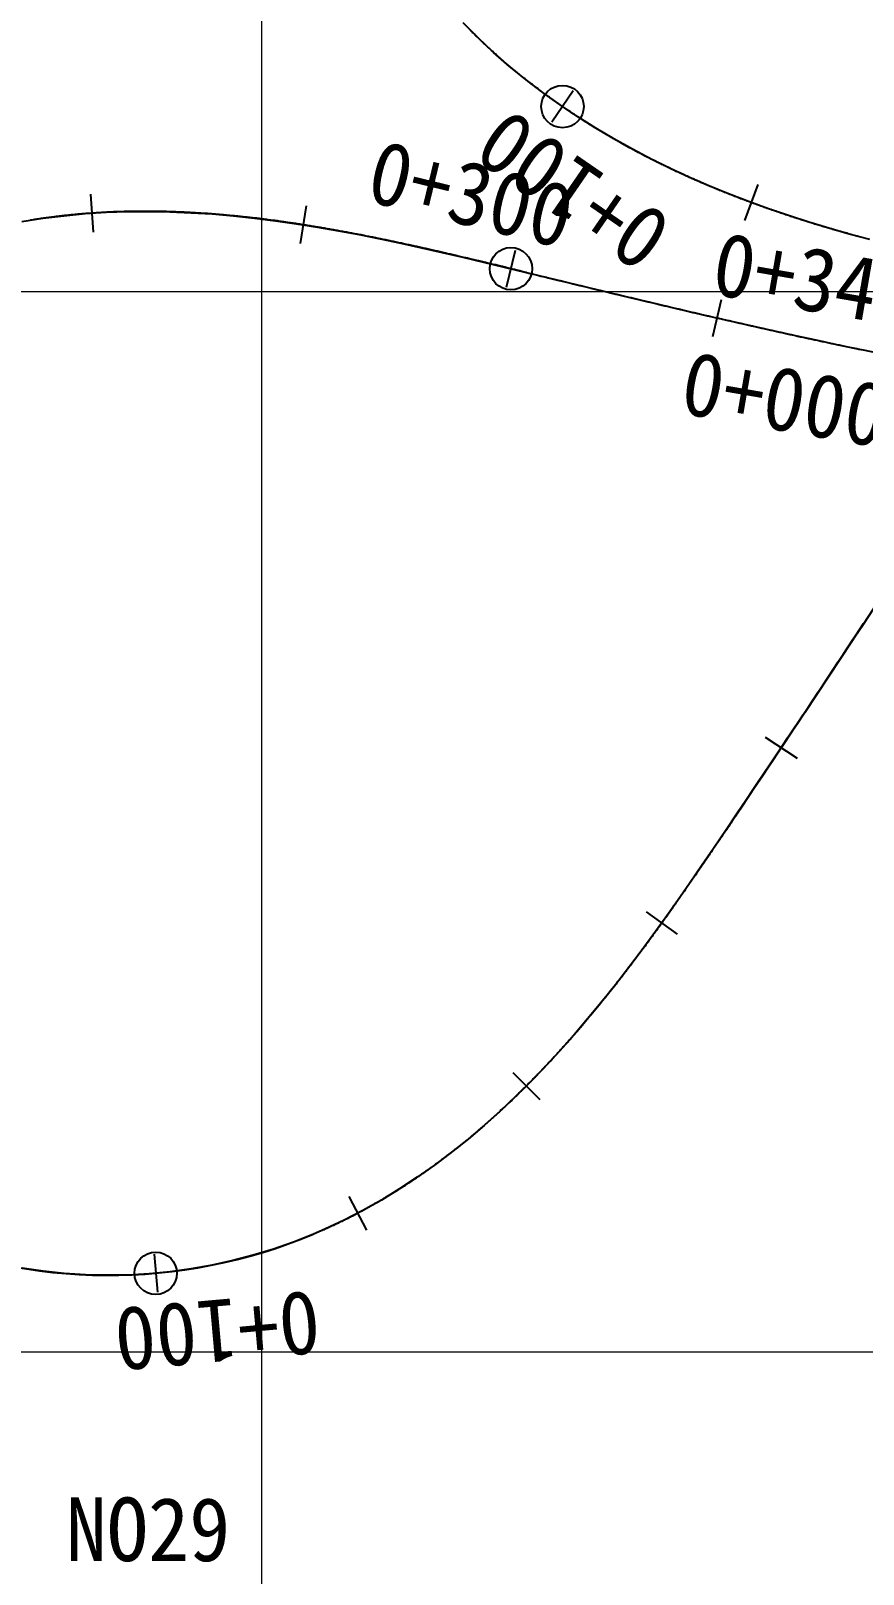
# Model space of a CAD drawing. Header units: metres. Extents: x 219215 to 220758, y 221330 to 222332.
# Drawn here: x 219493.9 to 219572.4, y 221782.7 to 221928.2 of the extents above; entities that cross this region are included whole.
import ezdxf
from ezdxf.enums import TextEntityAlignment as Align

# ---------------------------------------------------------------- set-up
doc = ezdxf.new("R2010")
doc.units = ezdxf.units.M
for name, color, linetype in [('CA-ALGN-CNTL', 2, 'Continuous'), ('CA-ALGN-STSM', 2, 'Continuous'), ('CA-ALGN-TEXT', 3, 'Continuous'), ('CV-GRID-LINE', 1, 'Continuous'), ('CV-SURV-TEXT', 3, 'Continuous')]:
    doc.layers.add(name, color=color, linetype=linetype)
doc.styles.add('GTXT', font='DotumChe.ttf')
doc.styles.add('Han_Romanstyle', font='DotumChe.ttf')

# ---------------------------------------------------------------- blocks, each defined once
blk = doc.blocks.new('CASTAMS')
blk.add_line((0, -1.5), (0, 1.5))
at = {"style": 'GTXT', "flags": 1}
for tag, p in [('STA_DST', (0, -3.62)), ('XSEC_DAT', (0, -6.85))]:
    blk.add_attdef(tag, text='', height=2.5, dxfattribs=at).set_placement(p, align=Align.MIDDLE)

msp = doc.modelspace()

# ---------------------------------------------------------------- linework, layer by layer
at = {"layer": 'CA-ALGN-CNTL'}
for points in [[(219573.03, 221908.52), (219571.1, 221909.04), (219569.18, 221909.59), (219567.27, 221910.17), (219565.36, 221910.78), (219563.47, 221911.42), (219561.59, 221912.1), (219559.72, 221912.82), (219557.87, 221913.58), (219556.04, 221914.38), (219554.22, 221915.22), (219552.43, 221916.1), (219550.66, 221917.03), (219548.91, 221918.01), (219547.19, 221919.03), (219545.5, 221920.09), (219543.84, 221921.21), (219542.21, 221922.37), (219540.62, 221923.59), (219539.07, 221924.85), (219537.57, 221926.17), (219536.1, 221927.53), (219534.69, 221928.94)], [(219572.43, 221908.68), (219572.31, 221908.71), (219572.19, 221908.74), (219572.07, 221908.78), (219571.95, 221908.81), (219571.83, 221908.84), (219571.71, 221908.87), (219571.59, 221908.91), (219571.47, 221908.94), (219571.35, 221908.97), (219571.23, 221909.01), (219571.11, 221909.04), (219570.98, 221909.07), (219570.86, 221909.11), (219570.74, 221909.14), (219570.62, 221909.17), (219570.5, 221909.21), (219570.38, 221909.24), (219570.26, 221909.28), (219570.14, 221909.31), (219570.02, 221909.34), (219569.9, 221909.38), (219569.78, 221909.41), (219569.66, 221909.45), (219569.54, 221909.48), (219569.42, 221909.52), (219569.3, 221909.55), (219569.18, 221909.59), (219569.06, 221909.62), (219568.94, 221909.66), (219568.82, 221909.69), (219568.7, 221909.73), (219568.58, 221909.76), (219568.46, 221909.8), (219568.34, 221909.84), (219568.22, 221909.87), (219568.1, 221909.91), (219567.98, 221909.95), (219567.86, 221909.98), (219567.75, 221910.02), (219567.63, 221910.05), (219567.51, 221910.09), (219567.39, 221910.13), (219567.27, 221910.17), (219567.15, 221910.2), (219567.03, 221910.24), (219566.91, 221910.28), (219566.79, 221910.32), (219566.67, 221910.35), (219566.55, 221910.39), (219566.43, 221910.43), (219566.31, 221910.47), (219566.2, 221910.51), (219566.08, 221910.54), (219565.96, 221910.58), (219565.84, 221910.62), (219565.72, 221910.66), (219565.6, 221910.7), (219565.48, 221910.74), (219565.36, 221910.78), (219565.24, 221910.82), (219565.13, 221910.86), (219565.01, 221910.9), (219564.89, 221910.94), (219564.77, 221910.98), (219564.65, 221911.02), (219564.53, 221911.06), (219564.42, 221911.1), (219564.3, 221911.14), (219564.18, 221911.18), (219564.06, 221911.22), (219563.94, 221911.26), (219563.82, 221911.3), (219563.71, 221911.34), (219563.59, 221911.38), (219563.47, 221911.42), (219563.35, 221911.46), (219563.23, 221911.51), (219563.12, 221911.55), (219563, 221911.59), (219562.88, 221911.63), (219562.76, 221911.67), (219562.65, 221911.72), (219562.53, 221911.76), (219562.41, 221911.8), (219562.29, 221911.84), (219562.18, 221911.89), (219562.06, 221911.93), (219561.94, 221911.97), (219561.82, 221912.02), (219561.71, 221912.06), (219561.59, 221912.1), (219561.47, 221912.15), (219561.36, 221912.19), (219561.24, 221912.24), (219561.12, 221912.28), (219561.01, 221912.33), (219560.89, 221912.37), (219560.77, 221912.41), (219560.66, 221912.46), (219560.54, 221912.5), (219560.42, 221912.55), (219560.31, 221912.59), (219560.19, 221912.64), (219560.07, 221912.69), (219559.96, 221912.73), (219559.84, 221912.78), (219559.72, 221912.82), (219559.61, 221912.87), (219559.49, 221912.92), (219559.38, 221912.96), (219559.26, 221913.01), (219559.14, 221913.06), (219559.03, 221913.1), (219558.91, 221913.15), (219558.8, 221913.2), (219558.68, 221913.25), (219558.57, 221913.29), (219558.45, 221913.34), (219558.33, 221913.39), (219558.22, 221913.44), (219558.1, 221913.48), (219557.99, 221913.53), (219557.87, 221913.58), (219557.76, 221913.63), (219557.64, 221913.68), (219557.53, 221913.73), (219557.41, 221913.78), (219557.3, 221913.83), (219557.18, 221913.88), (219557.07, 221913.93), (219556.95, 221913.98), (219556.84, 221914.03), (219556.73, 221914.08), (219556.61, 221914.13), (219556.5, 221914.18), (219556.38, 221914.23), (219556.27, 221914.28), (219556.15, 221914.33), (219556.04, 221914.38), (219555.93, 221914.43), (219555.81, 221914.48), (219555.7, 221914.53), (219555.58, 221914.59), (219555.47, 221914.64), (219555.36, 221914.69), (219555.24, 221914.74), (219555.13, 221914.8), (219555.02, 221914.85), (219554.9, 221914.9), (219554.79, 221914.95), (219554.68, 221915.01), (219554.56, 221915.06), (219554.45, 221915.11), (219554.34, 221915.17), (219554.23, 221915.22), (219554.11, 221915.27), (219554, 221915.33), (219553.89, 221915.38), (219553.77, 221915.44), (219553.66, 221915.49), (219553.55, 221915.55), (219553.44, 221915.6), (219553.33, 221915.66), (219553.21, 221915.71), (219553.1, 221915.77), (219552.99, 221915.82), (219552.88, 221915.88), (219552.77, 221915.94), (219552.65, 221915.99), (219552.54, 221916.05), (219552.43, 221916.1), (219552.32, 221916.16), (219552.21, 221916.22), (219552.1, 221916.27), (219551.99, 221916.33), (219551.87, 221916.39), (219551.76, 221916.45), (219551.65, 221916.5), (219551.54, 221916.56), (219551.43, 221916.62), (219551.32, 221916.68), (219551.21, 221916.74), (219551.1, 221916.8), (219550.99, 221916.85), (219550.88, 221916.91), (219550.77, 221916.97), (219550.66, 221917.03), (219550.55, 221917.09), (219550.44, 221917.15), (219550.33, 221917.21), (219550.22, 221917.27), (219550.11, 221917.33), (219550, 221917.39), (219549.89, 221917.45), (219549.78, 221917.51), (219549.67, 221917.57), (219549.56, 221917.64), (219549.46, 221917.7), (219549.35, 221917.76), (219549.24, 221917.82), (219549.13, 221917.88), (219549.02, 221917.94), (219548.91, 221918.01), (219548.8, 221918.07), (219548.7, 221918.13), (219548.59, 221918.19), (219548.48, 221918.26), (219548.37, 221918.32), (219548.26, 221918.38), (219548.16, 221918.45), (219548.05, 221918.51), (219547.94, 221918.57), (219547.83, 221918.64), (219547.73, 221918.7), (219547.62, 221918.77), (219547.51, 221918.83), (219547.41, 221918.9), (219547.3, 221918.96), (219547.19, 221919.03), (219547.09, 221919.09), (219546.98, 221919.16), (219546.87, 221919.22), (219546.77, 221919.29), (219546.66, 221919.35), (219546.55, 221919.42), (219546.45, 221919.49), (219546.34, 221919.55), (219546.24, 221919.62), (219546.13, 221919.69), (219546.03, 221919.75), (219545.92, 221919.82), (219545.82, 221919.89), (219545.71, 221919.96), (219545.61, 221920.03), (219545.5, 221920.09), (219545.4, 221920.16), (219545.29, 221920.23), (219545.19, 221920.3), (219545.08, 221920.37), (219544.98, 221920.44), (219544.88, 221920.51), (219544.77, 221920.58), (219544.67, 221920.65), (219544.56, 221920.72), (219544.46, 221920.79), (219544.36, 221920.86), (219544.25, 221920.93), (219544.15, 221921), (219544.05, 221921.07), (219543.94, 221921.14), (219543.84, 221921.21), (219543.74, 221921.28), (219543.64, 221921.35), (219543.53, 221921.42), (219543.43, 221921.5), (219543.33, 221921.57), (219543.23, 221921.64), (219543.13, 221921.71), (219543.02, 221921.79), (219542.92, 221921.86), (219542.82, 221921.93), (219542.72, 221922), (219542.62, 221922.08), (219542.52, 221922.15), (219542.42, 221922.23), (219542.32, 221922.3), (219542.22, 221922.37), (219542.12, 221922.45), (219542.02, 221922.52), (219541.92, 221922.6), (219541.82, 221922.67), (219541.72, 221922.75), (219541.62, 221922.82), (219541.52, 221922.9), (219541.42, 221922.98), (219541.32, 221923.05), (219541.22, 221923.13), (219541.12, 221923.2), (219541.02, 221923.28), (219540.92, 221923.36), (219540.82, 221923.43), (219540.73, 221923.51), (219540.63, 221923.59), (219540.53, 221923.67), (219540.43, 221923.74), (219540.33, 221923.82), (219540.24, 221923.9), (219540.14, 221923.98), (219540.04, 221924.06), (219539.94, 221924.14), (219539.85, 221924.21), (219539.75, 221924.29), (219539.65, 221924.37), (219539.56, 221924.45), (219539.46, 221924.53), (219539.36, 221924.61), (219539.27, 221924.69), (219539.17, 221924.77), (219539.08, 221924.85), (219538.98, 221924.93), (219538.89, 221925.01), (219538.79, 221925.1), (219538.7, 221925.18), (219538.6, 221925.26), (219538.51, 221925.34), (219538.41, 221925.42), (219538.32, 221925.5), (219538.22, 221925.59), (219538.13, 221925.67), (219538.04, 221925.75), (219537.94, 221925.83), (219537.85, 221925.92), (219537.76, 221926), (219537.66, 221926.08), (219537.57, 221926.17), (219537.48, 221926.25), (219537.38, 221926.33), (219537.29, 221926.42), (219537.2, 221926.5), (219537.11, 221926.59), (219537.02, 221926.67), (219536.92, 221926.76), (219536.83, 221926.84), (219536.74, 221926.93), (219536.65, 221927.01), (219536.56, 221927.1), (219536.47, 221927.18), (219536.38, 221927.27), (219536.29, 221927.36), (219536.2, 221927.44), (219536.11, 221927.53), (219536.02, 221927.62), (219535.93, 221927.7), (219535.84, 221927.79), (219535.75, 221927.88), (219535.66, 221927.97), (219535.57, 221928.05), (219535.48, 221928.14), (219535.39, 221928.23)], [(219493.1, 221910.21), (219495.08, 221910.52), (219497.06, 221910.77), (219499.05, 221910.96), (219501.05, 221911.09), (219503.05, 221911.16), (219505.05, 221911.17), (219507.05, 221911.14), (219509.04, 221911.05), (219511.04, 221910.93), (219513.03, 221910.75), (219515.02, 221910.54), (219517.01, 221910.29), (219518.98, 221910.01), (219520.96, 221909.69), (219522.93, 221909.35), (219524.9, 221908.98), (219526.86, 221908.59), (219528.81, 221908.18), (219530.77, 221907.75), (219532.72, 221907.31), (219534.67, 221906.85), (219536.61, 221906.39), (219538.56, 221905.92), (219540.5, 221905.45), (219540.68, 221905.41), (219542.62, 221904.94), (219544.56, 221904.47), (219546.51, 221904), (219548.45, 221903.53), (219550.4, 221903.06), (219552.34, 221902.6), (219554.29, 221902.14), (219556.24, 221901.68), (219558.18, 221901.23), (219560.13, 221900.78), (219562.08, 221900.34), (219564.03, 221899.9), (219565.99, 221899.47), (219567.94, 221899.05), (219569.9, 221898.63), (219571.86, 221898.22), (219572.4, 221898.11), (219574.36, 221897.71)], [(219540.68, 221905.41), (219540.33, 221905.49), (219540.03, 221905.57), (219539.77, 221905.63), (219539.53, 221905.69), (219539.32, 221905.74), (219539.14, 221905.78), (219538.97, 221905.82), (219538.81, 221905.86), (219538.66, 221905.9), (219538.52, 221905.93), (219538.39, 221905.97), (219538.26, 221906), (219538.13, 221906.03), (219538, 221906.06), (219537.88, 221906.09), (219537.76, 221906.12), (219537.64, 221906.15), (219537.52, 221906.18), (219537.4, 221906.2), (219537.27, 221906.23), (219537.15, 221906.26), (219537.03, 221906.29), (219536.91, 221906.32), (219536.79, 221906.35), (219536.67, 221906.38), (219536.54, 221906.41), (219536.42, 221906.44), (219536.3, 221906.47), (219536.18, 221906.5), (219536.06, 221906.52), (219535.94, 221906.55), (219535.81, 221906.58), (219535.69, 221906.61), (219535.57, 221906.64), (219535.45, 221906.67), (219535.33, 221906.7), (219535.21, 221906.73), (219535.09, 221906.76), (219534.96, 221906.78), (219534.84, 221906.81), (219534.72, 221906.84), (219534.6, 221906.87), (219534.48, 221906.9), (219534.36, 221906.93), (219534.23, 221906.96), (219534.11, 221906.98), (219533.99, 221907.01), (219533.87, 221907.04), (219533.75, 221907.07), (219533.62, 221907.1), (219533.5, 221907.13), (219533.38, 221907.15), (219533.26, 221907.18), (219533.14, 221907.21), (219533.02, 221907.24), (219532.89, 221907.27), (219532.77, 221907.3), (219532.65, 221907.32), (219532.53, 221907.35), (219532.41, 221907.38), (219532.28, 221907.41), (219532.16, 221907.43), (219532.04, 221907.46), (219531.92, 221907.49), (219531.8, 221907.52), (219531.68, 221907.55), (219531.55, 221907.57), (219531.43, 221907.6), (219531.31, 221907.63), (219531.19, 221907.66), (219531.07, 221907.68), (219530.94, 221907.71), (219530.82, 221907.74), (219530.7, 221907.76), (219530.58, 221907.79), (219530.46, 221907.82), (219530.33, 221907.85), (219530.21, 221907.87), (219530.09, 221907.9), (219529.97, 221907.93), (219529.85, 221907.95), (219529.72, 221907.98), (219529.6, 221908.01), (219529.48, 221908.03), (219529.36, 221908.06), (219529.23, 221908.09), (219529.11, 221908.11), (219528.99, 221908.14), (219528.87, 221908.17), (219528.75, 221908.19), (219528.62, 221908.22), (219528.5, 221908.24), (219528.38, 221908.27), (219528.26, 221908.3), (219528.13, 221908.32), (219528.01, 221908.35), (219527.89, 221908.37), (219527.77, 221908.4), (219527.65, 221908.43), (219527.52, 221908.45), (219527.4, 221908.48), (219527.28, 221908.5), (219527.16, 221908.53), (219527.03, 221908.55), (219526.91, 221908.58), (219526.79, 221908.6), (219526.67, 221908.63), (219526.54, 221908.65), (219526.42, 221908.68), (219526.3, 221908.7), (219526.18, 221908.73), (219526.05, 221908.75), (219525.93, 221908.78), (219525.81, 221908.8), (219525.69, 221908.82), (219525.56, 221908.85), (219525.44, 221908.87), (219525.32, 221908.9), (219525.2, 221908.92), (219525.07, 221908.95), (219524.95, 221908.97), (219524.83, 221908.99), (219524.7, 221909.02), (219524.58, 221909.04), (219524.46, 221909.06), (219524.34, 221909.09), (219524.21, 221909.11), (219524.09, 221909.13), (219523.97, 221909.16), (219523.84, 221909.18), (219523.72, 221909.2), (219523.6, 221909.23), (219523.48, 221909.25), (219523.35, 221909.27), (219523.23, 221909.29), (219523.11, 221909.32), (219522.98, 221909.34), (219522.86, 221909.36), (219522.74, 221909.38), (219522.62, 221909.4), (219522.49, 221909.43), (219522.37, 221909.45), (219522.25, 221909.47), (219522.12, 221909.49), (219522, 221909.51), (219521.88, 221909.53), (219521.75, 221909.56), (219521.63, 221909.58), (219521.51, 221909.6), (219521.38, 221909.62), (219521.26, 221909.64), (219521.14, 221909.66), (219521.01, 221909.68), (219520.89, 221909.7), (219520.77, 221909.72), (219520.64, 221909.74), (219520.52, 221909.76), (219520.4, 221909.78), (219520.27, 221909.8), (219520.15, 221909.82), (219520.03, 221909.84), (219519.9, 221909.86), (219519.78, 221909.88), (219519.66, 221909.9), (219519.53, 221909.92), (219519.41, 221909.94), (219519.29, 221909.96), (219519.16, 221909.98), (219519.04, 221910), (219518.92, 221910.02), (219518.79, 221910.03), (219518.67, 221910.05), (219518.54, 221910.07), (219518.42, 221910.09), (219518.3, 221910.11), (219518.17, 221910.13), (219518.05, 221910.14), (219517.93, 221910.16), (219517.8, 221910.18), (219517.68, 221910.2), (219517.55, 221910.21), (219517.43, 221910.23), (219517.31, 221910.25), (219517.18, 221910.27), (219517.06, 221910.28), (219516.94, 221910.3), (219516.81, 221910.32), (219516.69, 221910.33), (219516.56, 221910.35), (219516.44, 221910.36), (219516.32, 221910.38), (219516.19, 221910.4), (219516.07, 221910.41), (219515.94, 221910.43), (219515.82, 221910.44), (219515.7, 221910.46), (219515.57, 221910.47), (219515.45, 221910.49), (219515.32, 221910.5), (219515.2, 221910.52), (219515.08, 221910.53), (219514.95, 221910.55), (219514.83, 221910.56), (219514.7, 221910.58), (219514.58, 221910.59), (219514.45, 221910.6), (219514.33, 221910.62), (219514.21, 221910.63), (219514.08, 221910.64), (219513.96, 221910.66), (219513.83, 221910.67), (219513.71, 221910.68), (219513.58, 221910.7), (219513.46, 221910.71), (219513.34, 221910.72), (219513.21, 221910.73), (219513.09, 221910.75), (219512.96, 221910.76), (219512.84, 221910.77), (219512.71, 221910.78), (219512.59, 221910.79), (219512.46, 221910.8), (219512.34, 221910.82), (219512.22, 221910.83), (219512.09, 221910.84), (219511.97, 221910.85), (219511.84, 221910.86), (219511.72, 221910.87), (219511.59, 221910.88), (219511.47, 221910.89), (219511.34, 221910.9), (219511.22, 221910.91), (219511.09, 221910.92), (219510.97, 221910.93), (219510.85, 221910.94), (219510.72, 221910.95), (219510.6, 221910.96), (219510.47, 221910.96), (219510.35, 221910.97), (219510.22, 221910.98), (219510.1, 221910.99), (219509.97, 221911), (219509.85, 221911.01), (219509.72, 221911.01), (219509.6, 221911.02), (219509.47, 221911.03), (219509.35, 221911.04), (219509.22, 221911.04), (219509.1, 221911.05), (219508.97, 221911.06), (219508.85, 221911.06), (219508.72, 221911.07), (219508.6, 221911.08), (219508.47, 221911.08), (219508.35, 221911.09), (219508.22, 221911.09), (219508.1, 221911.1), (219507.98, 221911.1), (219507.85, 221911.11), (219507.73, 221911.11), (219507.6, 221911.12), (219507.48, 221911.12), (219507.35, 221911.13), (219507.23, 221911.13), (219507.1, 221911.13), (219506.98, 221911.14), (219506.85, 221911.14), (219506.73, 221911.15), (219506.6, 221911.15), (219506.48, 221911.15), (219506.35, 221911.15), (219506.23, 221911.16), (219506.1, 221911.16), (219505.98, 221911.16), (219505.85, 221911.16), (219505.73, 221911.17), (219505.6, 221911.17), (219505.48, 221911.17), (219505.35, 221911.17), (219505.23, 221911.17), (219505.1, 221911.17), (219504.98, 221911.17), (219504.85, 221911.17), (219504.73, 221911.17), (219504.6, 221911.17), (219504.48, 221911.17), (219504.35, 221911.17), (219504.23, 221911.17), (219504.1, 221911.17), (219503.98, 221911.17), (219503.85, 221911.17), (219503.73, 221911.17), (219503.6, 221911.17), (219503.48, 221911.16), (219503.35, 221911.16), (219503.23, 221911.16), (219503.1, 221911.16), (219502.98, 221911.15), (219502.85, 221911.15), (219502.73, 221911.15), (219502.6, 221911.14), (219502.48, 221911.14), (219502.35, 221911.14), (219502.23, 221911.13), (219502.1, 221911.13), (219501.98, 221911.12), (219501.85, 221911.12), (219501.73, 221911.12), (219501.6, 221911.11), (219501.48, 221911.1), (219501.35, 221911.1), (219501.23, 221911.09), (219501.1, 221911.09), (219500.98, 221911.08), (219500.85, 221911.07), (219500.73, 221911.07), (219500.6, 221911.06), (219500.48, 221911.05), (219500.35, 221911.05), (219500.23, 221911.04), (219500.1, 221911.03), (219499.98, 221911.02), (219499.85, 221911.02), (219499.73, 221911.01), (219499.61, 221911), (219499.48, 221910.99), (219499.36, 221910.98), (219499.23, 221910.97), (219499.11, 221910.96), (219498.98, 221910.95), (219498.86, 221910.94), (219498.73, 221910.93), (219498.61, 221910.92), (219498.48, 221910.91), (219498.36, 221910.9), (219498.23, 221910.89), (219498.11, 221910.88), (219497.99, 221910.86), (219497.86, 221910.85), (219497.74, 221910.84), (219497.61, 221910.83), (219497.49, 221910.81), (219497.36, 221910.8), (219497.24, 221910.79), (219497.12, 221910.78), (219496.99, 221910.76), (219496.87, 221910.75), (219496.74, 221910.73), (219496.62, 221910.72), (219496.49, 221910.7), (219496.37, 221910.69), (219496.25, 221910.67), (219496.12, 221910.66), (219496, 221910.64), (219495.87, 221910.63), (219495.75, 221910.61), (219495.63, 221910.59), (219495.5, 221910.58), (219495.38, 221910.56), (219495.25, 221910.54), (219495.13, 221910.53), (219495.01, 221910.51), (219494.88, 221910.49), (219494.76, 221910.47), (219494.64, 221910.45), (219494.51, 221910.44), (219494.39, 221910.42), (219494.27, 221910.4), (219494.14, 221910.38), (219494.02, 221910.36), (219493.9, 221910.34)], [(219540.68, 221905.41), (219541.02, 221905.33), (219541.32, 221905.25), (219541.59, 221905.19), (219541.82, 221905.13), (219542.03, 221905.08), (219542.21, 221905.04), (219542.38, 221905), (219542.54, 221904.96), (219542.69, 221904.92), (219542.83, 221904.89), (219542.96, 221904.86), (219543.1, 221904.82), (219543.22, 221904.79), (219543.35, 221904.76), (219543.47, 221904.73), (219543.59, 221904.7), (219543.71, 221904.67), (219543.83, 221904.65), (219543.96, 221904.62), (219544.08, 221904.59), (219544.2, 221904.56), (219544.32, 221904.53), (219544.44, 221904.5), (219544.56, 221904.47), (219544.68, 221904.44), (219544.81, 221904.41), (219544.93, 221904.38), (219545.05, 221904.35), (219545.17, 221904.32), (219545.29, 221904.29), (219545.41, 221904.26), (219545.54, 221904.23), (219545.66, 221904.2), (219545.78, 221904.18), (219545.9, 221904.15), (219546.02, 221904.12), (219546.14, 221904.09), (219546.26, 221904.06), (219546.39, 221904.03), (219546.51, 221904), (219546.63, 221903.97), (219546.75, 221903.94), (219546.87, 221903.91), (219546.99, 221903.88), (219547.11, 221903.85), (219547.24, 221903.82), (219547.36, 221903.79), (219547.48, 221903.76), (219547.6, 221903.74), (219547.72, 221903.71), (219547.84, 221903.68), (219547.97, 221903.65), (219548.09, 221903.62), (219548.21, 221903.59), (219548.33, 221903.56), (219548.45, 221903.53), (219548.57, 221903.5), (219548.69, 221903.47), (219548.82, 221903.44), (219548.94, 221903.41), (219549.06, 221903.38), (219549.18, 221903.36), (219549.3, 221903.33), (219549.42, 221903.3), (219549.55, 221903.27), (219549.67, 221903.24), (219549.79, 221903.21), (219549.91, 221903.18), (219550.03, 221903.15), (219550.15, 221903.12), (219550.28, 221903.09), (219550.4, 221903.06), (219550.52, 221903.04), (219550.64, 221903.01), (219550.76, 221902.98), (219550.88, 221902.95), (219551, 221902.92), (219551.13, 221902.89), (219551.25, 221902.86), (219551.37, 221902.83), (219551.49, 221902.8), (219551.61, 221902.77), (219551.73, 221902.75), (219551.86, 221902.72), (219551.98, 221902.69), (219552.1, 221902.66), (219552.22, 221902.63), (219552.34, 221902.6), (219552.46, 221902.57), (219552.59, 221902.54), (219552.71, 221902.51), (219552.83, 221902.49), (219552.95, 221902.46), (219553.07, 221902.43), (219553.19, 221902.4), (219553.32, 221902.37), (219553.44, 221902.34), (219553.56, 221902.31), (219553.68, 221902.28), (219553.8, 221902.26), (219553.92, 221902.23), (219554.05, 221902.2), (219554.17, 221902.17), (219554.29, 221902.14), (219554.41, 221902.11), (219554.53, 221902.08), (219554.65, 221902.05), (219554.78, 221902.03), (219554.9, 221902), (219555.02, 221901.97), (219555.14, 221901.94), (219555.26, 221901.91), (219555.38, 221901.88), (219555.51, 221901.85), (219555.63, 221901.83), (219555.75, 221901.8), (219555.87, 221901.77), (219555.99, 221901.74), (219556.11, 221901.71), (219556.24, 221901.68), (219556.36, 221901.65), (219556.48, 221901.63), (219556.6, 221901.6), (219556.72, 221901.57), (219556.84, 221901.54), (219556.97, 221901.51), (219557.09, 221901.48), (219557.21, 221901.46), (219557.33, 221901.43), (219557.45, 221901.4), (219557.57, 221901.37), (219557.7, 221901.34), (219557.82, 221901.31), (219557.94, 221901.29), (219558.06, 221901.26), (219558.18, 221901.23), (219558.31, 221901.2), (219558.43, 221901.17), (219558.55, 221901.15), (219558.67, 221901.12), (219558.79, 221901.09), (219558.91, 221901.06), (219559.04, 221901.03), (219559.16, 221901.01), (219559.28, 221900.98), (219559.4, 221900.95), (219559.52, 221900.92), (219559.65, 221900.89), (219559.77, 221900.87), (219559.89, 221900.84), (219560.01, 221900.81), (219560.13, 221900.78), (219560.25, 221900.75), (219560.38, 221900.73), (219560.5, 221900.7), (219560.62, 221900.67), (219560.74, 221900.64), (219560.86, 221900.62), (219560.99, 221900.59), (219561.11, 221900.56), (219561.23, 221900.53), (219561.35, 221900.5), (219561.47, 221900.48), (219561.6, 221900.45), (219561.72, 221900.42), (219561.84, 221900.39), (219561.96, 221900.37), (219562.08, 221900.34), (219562.2, 221900.31), (219562.33, 221900.28), (219562.45, 221900.26), (219562.57, 221900.23), (219562.69, 221900.2), (219562.81, 221900.17), (219562.94, 221900.15), (219563.06, 221900.12), (219563.18, 221900.09), (219563.3, 221900.06), (219563.42, 221900.04), (219563.55, 221900.01), (219563.67, 221899.98), (219563.79, 221899.96), (219563.91, 221899.93), (219564.03, 221899.9), (219564.16, 221899.87), (219564.28, 221899.85), (219564.4, 221899.82), (219564.52, 221899.79), (219564.64, 221899.77), (219564.77, 221899.74), (219564.89, 221899.71), (219565.01, 221899.69), (219565.13, 221899.66), (219565.25, 221899.63), (219565.38, 221899.6), (219565.5, 221899.58), (219565.62, 221899.55), (219565.74, 221899.52), (219565.87, 221899.5), (219565.99, 221899.47), (219566.11, 221899.44), (219566.23, 221899.42), (219566.35, 221899.39), (219566.48, 221899.36), (219566.6, 221899.34), (219566.72, 221899.31), (219566.84, 221899.28), (219566.96, 221899.26), (219567.09, 221899.23), (219567.21, 221899.2), (219567.33, 221899.18), (219567.45, 221899.15), (219567.58, 221899.12), (219567.7, 221899.1), (219567.82, 221899.07), (219567.94, 221899.05), (219568.06, 221899.02), (219568.19, 221898.99), (219568.31, 221898.97), (219568.43, 221898.94), (219568.55, 221898.91), (219568.68, 221898.89), (219568.8, 221898.86), (219568.92, 221898.84), (219569.04, 221898.81), (219569.16, 221898.78), (219569.29, 221898.76), (219569.41, 221898.73), (219569.53, 221898.71), (219569.65, 221898.68), (219569.78, 221898.65), (219569.9, 221898.63), (219570.02, 221898.6), (219570.14, 221898.58), (219570.27, 221898.55), (219570.4, 221898.52), (219570.53, 221898.5), (219570.67, 221898.47), (219570.81, 221898.44), (219570.96, 221898.41), (219571.11, 221898.37), (219571.28, 221898.34), (219571.45, 221898.3), (219571.63, 221898.27), (219571.81, 221898.23), (219572, 221898.19), (219572.2, 221898.15), (219572.4, 221898.11)], [(219572.42, 221872.27), (219571.32, 221870.6), (219570.22, 221868.93), (219569.11, 221867.26), (219568.01, 221865.59), (219566.9, 221863.93), (219565.79, 221862.26), (219564.68, 221860.6), (219563.57, 221858.94), (219562.46, 221857.28), (219561.34, 221855.61), (219560.54, 221854.42), (219559.43, 221852.76), (219558.31, 221851.11), (219557.18, 221849.45), (219556.05, 221847.8), (219554.91, 221846.16), (219553.75, 221844.53), (219552.58, 221842.91), (219551.39, 221841.3), (219550.18, 221839.71), (219548.96, 221838.13), (219547.71, 221836.57), (219546.43, 221835.03), (219545.13, 221833.51), (219543.8, 221832.01), (219542.44, 221830.54), (219541.05, 221829.11), (219539.63, 221827.7), (219538.18, 221826.33), (219536.69, 221824.99), (219535.16, 221823.7), (219533.6, 221822.45), (219532, 221821.25), (219530.37, 221820.09), (219528.7, 221818.99), (219526.99, 221817.95), (219525.25, 221816.97), (219523.47, 221816.05), (219521.66, 221815.2), (219520.57, 221814.72), (219518.71, 221813.99), (219516.82, 221813.33), (219514.91, 221812.74), (219512.97, 221812.24), (219511.02, 221811.81), (219509.05, 221811.46), (219507.07, 221811.18), (219505.08, 221810.99), (219503.08, 221810.88), (219501.08, 221810.85), (219499.08, 221810.89), (219497.09, 221811.02), (219495.1, 221811.23), (219493.12, 221811.51)], [(219560.54, 221854.42), (219560.37, 221854.16), (219560.21, 221853.93), (219560.07, 221853.72), (219559.95, 221853.53), (219559.83, 221853.36), (219559.73, 221853.21), (219559.63, 221853.07), (219559.54, 221852.93), (219559.46, 221852.81), (219559.38, 221852.69), (219559.3, 221852.57), (219559.22, 221852.46), (219559.15, 221852.35), (219559.08, 221852.24), (219559.01, 221852.14), (219558.94, 221852.04), (219558.87, 221851.93), (219558.8, 221851.83), (219558.73, 221851.72), (219558.66, 221851.62), (219558.59, 221851.52), (219558.52, 221851.41), (219558.45, 221851.31), (219558.38, 221851.21), (219558.31, 221851.1), (219558.24, 221851), (219558.17, 221850.9), (219558.1, 221850.79), (219558.03, 221850.69), (219557.96, 221850.59), (219557.89, 221850.48), (219557.82, 221850.38), (219557.75, 221850.28), (219557.67, 221850.17), (219557.6, 221850.07), (219557.53, 221849.97), (219557.46, 221849.86), (219557.39, 221849.76), (219557.32, 221849.66), (219557.25, 221849.55), (219557.18, 221849.45), (219557.11, 221849.35), (219557.04, 221849.24), (219556.97, 221849.14), (219556.9, 221849.04), (219556.83, 221848.94), (219556.76, 221848.83), (219556.69, 221848.73), (219556.62, 221848.63), (219556.54, 221848.52), (219556.47, 221848.42), (219556.4, 221848.32), (219556.33, 221848.21), (219556.26, 221848.11), (219556.19, 221848.01), (219556.12, 221847.91), (219556.05, 221847.8), (219555.98, 221847.7), (219555.91, 221847.6), (219555.83, 221847.49), (219555.76, 221847.39), (219555.69, 221847.29), (219555.62, 221847.19), (219555.55, 221847.08), (219555.48, 221846.98), (219555.41, 221846.88), (219555.33, 221846.78), (219555.26, 221846.67), (219555.19, 221846.57), (219555.12, 221846.47), (219555.05, 221846.37), (219554.98, 221846.26), (219554.9, 221846.16), (219554.83, 221846.06), (219554.76, 221845.96), (219554.69, 221845.86), (219554.62, 221845.75), (219554.54, 221845.65), (219554.47, 221845.55), (219554.4, 221845.45), (219554.33, 221845.35), (219554.26, 221845.24), (219554.18, 221845.14), (219554.11, 221845.04), (219554.04, 221844.94), (219553.97, 221844.84), (219553.89, 221844.73), (219553.82, 221844.63), (219553.75, 221844.53), (219553.67, 221844.43), (219553.6, 221844.33), (219553.53, 221844.23), (219553.46, 221844.12), (219553.38, 221844.02), (219553.31, 221843.92), (219553.24, 221843.82), (219553.16, 221843.72), (219553.09, 221843.62), (219553.02, 221843.52), (219552.94, 221843.41), (219552.87, 221843.31), (219552.8, 221843.21), (219552.72, 221843.11), (219552.65, 221843.01), (219552.58, 221842.91), (219552.5, 221842.81), (219552.43, 221842.71), (219552.35, 221842.61), (219552.28, 221842.51), (219552.21, 221842.41), (219552.13, 221842.3), (219552.06, 221842.2), (219551.98, 221842.1), (219551.91, 221842), (219551.84, 221841.9), (219551.76, 221841.8), (219551.69, 221841.7), (219551.61, 221841.6), (219551.54, 221841.5), (219551.46, 221841.4), (219551.39, 221841.3), (219551.31, 221841.2), (219551.24, 221841.1), (219551.16, 221841), (219551.09, 221840.9), (219551.01, 221840.8), (219550.94, 221840.7), (219550.86, 221840.6), (219550.79, 221840.5), (219550.71, 221840.4), (219550.64, 221840.3), (219550.56, 221840.2), (219550.49, 221840.1), (219550.41, 221840), (219550.33, 221839.9), (219550.26, 221839.8), (219550.18, 221839.71), (219550.11, 221839.61), (219550.03, 221839.51), (219549.95, 221839.41), (219549.88, 221839.31), (219549.8, 221839.21), (219549.72, 221839.11), (219549.65, 221839.01), (219549.57, 221838.91), (219549.49, 221838.82), (219549.42, 221838.72), (219549.34, 221838.62), (219549.26, 221838.52), (219549.19, 221838.42), (219549.11, 221838.32), (219549.03, 221838.22), (219548.95, 221838.13), (219548.88, 221838.03), (219548.8, 221837.93), (219548.72, 221837.83), (219548.64, 221837.73), (219548.57, 221837.64), (219548.49, 221837.54), (219548.41, 221837.44), (219548.33, 221837.34), (219548.25, 221837.25), (219548.18, 221837.15), (219548.1, 221837.05), (219548.02, 221836.95), (219547.94, 221836.86), (219547.86, 221836.76), (219547.78, 221836.66), (219547.7, 221836.57), (219547.63, 221836.47), (219547.55, 221836.37), (219547.47, 221836.27), (219547.39, 221836.18), (219547.31, 221836.08), (219547.23, 221835.99), (219547.15, 221835.89), (219547.07, 221835.79), (219546.99, 221835.7), (219546.91, 221835.6), (219546.83, 221835.5), (219546.75, 221835.41), (219546.67, 221835.31), (219546.59, 221835.22), (219546.51, 221835.12), (219546.43, 221835.02), (219546.35, 221834.93), (219546.27, 221834.83), (219546.19, 221834.74), (219546.11, 221834.64), (219546.03, 221834.55), (219545.94, 221834.45), (219545.86, 221834.36), (219545.78, 221834.26), (219545.7, 221834.17), (219545.62, 221834.07), (219545.54, 221833.98), (219545.46, 221833.88), (219545.37, 221833.79), (219545.29, 221833.69), (219545.21, 221833.6), (219545.13, 221833.51), (219545.05, 221833.41), (219544.96, 221833.32), (219544.88, 221833.22), (219544.8, 221833.13), (219544.72, 221833.04), (219544.63, 221832.94), (219544.55, 221832.85), (219544.47, 221832.76), (219544.38, 221832.66), (219544.3, 221832.57), (219544.22, 221832.48), (219544.13, 221832.38), (219544.05, 221832.29), (219543.97, 221832.2), (219543.88, 221832.1), (219543.8, 221832.01), (219543.72, 221831.92), (219543.63, 221831.83), (219543.55, 221831.73), (219543.46, 221831.64), (219543.38, 221831.55), (219543.29, 221831.46), (219543.21, 221831.37), (219543.12, 221831.27), (219543.04, 221831.18), (219542.95, 221831.09), (219542.87, 221831), (219542.78, 221830.91), (219542.7, 221830.82), (219542.61, 221830.73), (219542.53, 221830.63), (219542.44, 221830.54), (219542.35, 221830.45), (219542.27, 221830.36), (219542.18, 221830.27), (219542.1, 221830.18), (219542.01, 221830.09), (219541.92, 221830), (219541.84, 221829.91), (219541.75, 221829.82), (219541.66, 221829.73), (219541.58, 221829.64), (219541.49, 221829.55), (219541.4, 221829.46), (219541.31, 221829.37), (219541.23, 221829.28), (219541.14, 221829.19), (219541.05, 221829.11), (219540.96, 221829.02), (219540.87, 221828.93), (219540.79, 221828.84), (219540.7, 221828.75), (219540.61, 221828.66), (219540.52, 221828.57), (219540.43, 221828.49), (219540.34, 221828.4), (219540.25, 221828.31), (219540.17, 221828.22), (219540.08, 221828.14), (219539.99, 221828.05), (219539.9, 221827.96), (219539.81, 221827.87), (219539.72, 221827.79), (219539.63, 221827.7), (219539.54, 221827.61), (219539.45, 221827.53), (219539.36, 221827.44), (219539.27, 221827.35), (219539.18, 221827.27), (219539.09, 221827.18), (219539, 221827.1), (219538.9, 221827.01), (219538.81, 221826.92), (219538.72, 221826.84), (219538.63, 221826.75), (219538.54, 221826.67), (219538.45, 221826.58), (219538.36, 221826.5), (219538.26, 221826.41), (219538.17, 221826.33), (219538.08, 221826.24), (219537.99, 221826.16), (219537.9, 221826.08), (219537.8, 221825.99), (219537.71, 221825.91), (219537.62, 221825.82), (219537.53, 221825.74), (219537.43, 221825.66), (219537.34, 221825.57), (219537.25, 221825.49), (219537.15, 221825.41), (219537.06, 221825.32), (219536.96, 221825.24), (219536.87, 221825.16), (219536.78, 221825.08), (219536.68, 221824.99), (219536.59, 221824.91), (219536.49, 221824.83), (219536.4, 221824.75), (219536.3, 221824.67), (219536.21, 221824.59), (219536.12, 221824.5), (219536.02, 221824.42), (219535.92, 221824.34), (219535.83, 221824.26), (219535.73, 221824.18), (219535.64, 221824.1), (219535.54, 221824.02), (219535.45, 221823.94), (219535.35, 221823.86), (219535.25, 221823.78), (219535.16, 221823.7), (219535.06, 221823.62), (219534.96, 221823.54), (219534.87, 221823.46), (219534.77, 221823.38), (219534.67, 221823.31), (219534.58, 221823.23), (219534.48, 221823.15), (219534.38, 221823.07), (219534.28, 221822.99), (219534.19, 221822.91), (219534.09, 221822.84), (219533.99, 221822.76), (219533.89, 221822.68), (219533.79, 221822.6), (219533.7, 221822.53), (219533.6, 221822.45), (219533.5, 221822.37), (219533.4, 221822.3), (219533.3, 221822.22), (219533.2, 221822.15), (219533.1, 221822.07), (219533, 221821.99), (219532.9, 221821.92), (219532.8, 221821.84), (219532.7, 221821.77), (219532.6, 221821.69), (219532.5, 221821.62), (219532.4, 221821.54), (219532.3, 221821.47), (219532.2, 221821.4), (219532.1, 221821.32), (219532, 221821.25), (219531.9, 221821.17), (219531.8, 221821.1), (219531.7, 221821.03), (219531.59, 221820.95), (219531.49, 221820.88), (219531.39, 221820.81), (219531.29, 221820.74), (219531.19, 221820.66), (219531.08, 221820.59), (219530.98, 221820.52), (219530.88, 221820.45), (219530.78, 221820.38), (219530.67, 221820.31), (219530.57, 221820.24), (219530.47, 221820.16), (219530.37, 221820.09), (219530.26, 221820.02), (219530.16, 221819.95), (219530.06, 221819.88), (219529.95, 221819.81), (219529.85, 221819.74), (219529.74, 221819.68), (219529.64, 221819.61), (219529.53, 221819.54), (219529.43, 221819.47), (219529.33, 221819.4), (219529.22, 221819.33), (219529.12, 221819.26), (219529.01, 221819.2), (219528.91, 221819.13), (219528.8, 221819.06), (219528.7, 221818.99), (219528.59, 221818.93), (219528.48, 221818.86), (219528.38, 221818.79), (219528.27, 221818.73), (219528.17, 221818.66), (219528.06, 221818.6), (219527.95, 221818.53), (219527.85, 221818.47), (219527.74, 221818.4), (219527.63, 221818.34), (219527.53, 221818.27), (219527.42, 221818.21), (219527.31, 221818.14), (219527.2, 221818.08), (219527.1, 221818.01), (219526.99, 221817.95), (219526.88, 221817.89), (219526.77, 221817.83), (219526.67, 221817.76), (219526.56, 221817.7), (219526.45, 221817.64), (219526.34, 221817.58), (219526.23, 221817.51), (219526.12, 221817.45), (219526.01, 221817.39), (219525.9, 221817.33), (219525.8, 221817.27), (219525.69, 221817.21), (219525.58, 221817.15), (219525.47, 221817.09), (219525.36, 221817.03), (219525.25, 221816.97), (219525.14, 221816.91), (219525.03, 221816.85), (219524.92, 221816.79), (219524.81, 221816.73), (219524.7, 221816.67), (219524.59, 221816.62), (219524.47, 221816.56), (219524.36, 221816.5), (219524.25, 221816.44), (219524.14, 221816.39), (219524.03, 221816.33), (219523.92, 221816.27), (219523.81, 221816.22), (219523.69, 221816.16), (219523.58, 221816.11), (219523.47, 221816.05), (219523.36, 221816), (219523.25, 221815.94), (219523.13, 221815.89), (219523.02, 221815.83), (219522.91, 221815.78), (219522.8, 221815.72), (219522.68, 221815.67), (219522.57, 221815.62), (219522.46, 221815.56), (219522.34, 221815.51), (219522.22, 221815.45), (219522.1, 221815.4), (219521.97, 221815.34), (219521.84, 221815.28), (219521.7, 221815.22), (219521.55, 221815.15), (219521.4, 221815.09), (219521.25, 221815.02), (219521.1, 221814.95), (219520.95, 221814.89), (219520.81, 221814.83), (219520.68, 221814.77), (219520.57, 221814.72)]]:
    msp.add_lwpolyline(points, dxfattribs=at)
for centre, radius, start, end in [((217405.1, 223302.13), 2596.5, 326.11273, 326.71813), ((219501.26, 221860.85), 50, 200.6318, 292.7102)]:
    msp.add_arc(centre, radius, start, end, dxfattribs=at)
at = {"layer": 'CA-ALGN-STSM'}
for centre in [(219544.06, 221921.06), (219544.06, 221921.06), (219539.2, 221905.77), (219539.2, 221905.77), (219505.71, 221811.04), (219505.71, 221811.04)]:
    msp.add_circle(centre, 2, dxfattribs=at)
at = {"layer": 'CV-GRID-LINE', "lineweight": 0}
for p, q in [((219515.69, 222203.63), (219515.69, 221503.63)), ((219215.69, 221903.63), (220015.69, 221903.63)), ((219215.69, 221803.63), (220015.69, 221803.63))]:
    msp.add_line(p, q, dxfattribs=at)

# ---------------------------------------------------------------- block references
at = {"layer": 'CA-ALGN-STSM', "yscale": 1.200000000011642, "zscale": 1.2}
for p, xscale, rotation in [((219544.06, 221921.06), 1.200000000013251, 145.4716043129016), ((219499.71, 221911.01), 1.200000000001936, 3.94542309766509), ((219561.84, 221912.01), 1.20000000000987, 159.6647389900544), ((219519.64, 221909.91), 1.200000000012317, 351.0873044878043), ((219539.2, 221905.77), 1.199999999995347, 346.3880722459911), ((219558.65, 221901.12), 1.200000000011535, 347.0107529240971), ((219564.68, 221860.6), 1.200000000010473, 236.2768007392791), ((219553.42, 221844.07), 1.200000000001313, 234.2844325768438), ((219540.65, 221828.71), 1.200000000004908, 224.9756617357111), ((219524.75, 221816.7), 1.199999999981566, 207.8073875314015), ((219505.71, 221811.04), 1.199999999991082, 185.0998677233089)]:
    msp.add_blockref('CASTAMS', p, dxfattribs=dict(at, xscale=xscale, rotation=rotation))

# ---------------------------------------------------------------- texts
at = {"layer": 'CA-ALGN-TEXT', "style": 'Han_Romanstyle'}
for s, rotation, p in [('0+100', 145.4716, (219554.72, 221910.08)), ('0+300', 346.3881, (219525.33, 221912.21)), ('0+348.8868', 350.195, (219557.9, 221903.42)), ('0+000.0000', 350.195, (219554.95, 221892.18)), ('0+100', 185.0999, (219520.91, 221809.39))]:
    msp.add_text(s, height=6, rotation=rotation, dxfattribs=at).set_placement(p)
at = {"layer": 'CV-SURV-TEXT', "style": 'Han_Romanstyle'}
msp.add_text('NO29', height=6, dxfattribs=at).set_placement((219497.23, 221783.9))

doc.saveas('drawing.dxf')
